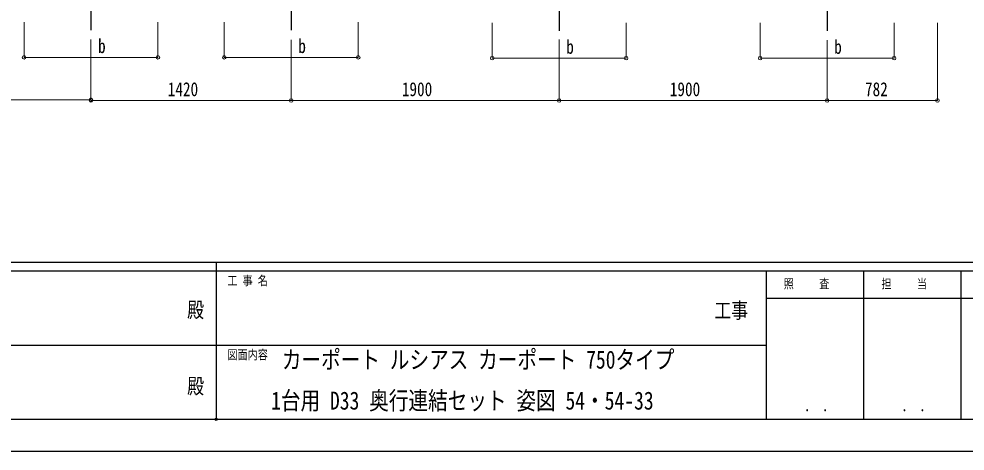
# Model space of a CAD drawing. Units: millimetres, scale not verified. Extents: x -12615 to 12615, y -8910 to 8910.
# Drawn here: x -1414 to 5295, y -8910 to -5850 of the extents above; entities that cross this region are included whole.
import ezdxf
from ezdxf.enums import TextEntityAlignment as Align

# ---------------------------------------------------------------- set-up
doc = ezdxf.new("R2010")
doc.units = ezdxf.units.MM
doc.header["$LTSCALE"] = 30
doc.header["$PDMODE"] = 32
doc.header["$PDSIZE"] = 15
for name, color, linetype in [('0-2_USER1', 3, 'Continuous'), ('0-3_YKK_12', 2, 'Continuous'), ('0-7_YKK_ZWAK', 7, 'Continuous')]:
    doc.layers.add(name, color=color, linetype=linetype)
doc.layers.add('0-6_YKK_D', color=6, linetype='Continuous', lineweight=18)
doc.styles.add('ＭＳ ゴシック', font='')
doc.styles.get('ＭＳ ゴシック').set_extended_font_data('MS Gothic')

msp = doc.modelspace()

# ---------------------------------------------------------------- linework, layer by layer
at = {"layer": '0-3_YKK_12'}
for p, q in [((-903.08, -2724.84), (-903.08, -5928.03)), ((516.92, -2724.84), (516.92, -5928.03)), ((2416.92, -2724.84), (2416.92, -5933.55)), ((4316.92, -2724.84), (4316.92, -5933.55))]:
    msp.add_line(p, q, dxfattribs=at)
at = {"layer": '0-6_YKK_D'}
for p, q in [((-1377.88, -5871.75), (-1377.88, -6122.75)), ((-427.88, -5871.75), (-427.88, -6122.75)), ((42.12, -5871.75), (42.12, -6122.75)), ((992.12, -5871.75), (992.12, -6122.75)), ((1942.12, -5877.27), (1942.12, -6128.27)), ((2892.12, -5877.27), (2892.12, -6128.27)), ((3842.12, -5877.27), (3842.12, -6128.27)), ((4792.12, -5877.27), (4792.12, -6128.27)), ((5099.02, -5877.27), (5099.02, -6428.27)), ((-903.08, -5995.54), (-903.08, -6428.27)), ((-903.08, -5996.54), (-903.08, -6422.75)), ((516.92, -5996.54), (516.92, -6428.27)), ((516.92, -5996.54), (516.92, -6428.27)), ((2416.92, -5995.54), (2416.92, -6428.27)), ((2416.92, -6000.15), (2416.92, -6428.27)), ((4316.92, -5999.15), (4316.92, -6428.27)), ((4316.92, -5999.15), (4316.92, -6428.27)), ((-1377.88, -6121.75), (-427.88, -6121.75)), ((42.12, -6121.75), (992.12, -6121.75)), ((1942.12, -6127.27), (2892.12, -6127.27)), ((3842.12, -6127.27), (4792.12, -6127.27)), ((-2803.08, -6421.75), (-903.08, -6421.75)), ((516.92, -6427.27), (-903.08, -6427.27)), ((2416.92, -6427.27), (516.92, -6427.27)), ((4316.92, -6427.27), (2416.92, -6427.27)), ((5099.02, -6427.27), (4316.92, -6427.27))]:
    msp.add_line(p, q, dxfattribs=at)
for centre in [(-1377.88, -6121.75), (-427.88, -6121.75), (42.12, -6121.75), (992.12, -6121.75), (1942.12, -6127.27), (2892.12, -6127.27), (3842.12, -6127.27), (4792.12, -6127.27), (-903.08, -6421.75), (-903.08, -6427.27), (516.92, -6427.27), (516.92, -6427.27), (2416.92, -6427.27), (2416.92, -6427.27), (4316.92, -6427.27), (4316.92, -6427.27), (5099.02, -6427.27)]:
    msp.add_circle(centre, 12.75, dxfattribs=at)
at = {"layer": '0-7_YKK_ZWAK'}
for p, q in [((11685.06, -7575), (-11714.94, -7575)), ((-14.94, -7575), (-14.94, -8685)), ((-14.94, -7635), (-3914.94, -7635)), ((3885.06, -7635), (-14.94, -7635)), ((4575.06, -7635), (4575.06, -8685)), ((5265.06, -7635), (5265.06, -8685)), ((5955.06, -7830), (3885.06, -7830)), ((-3892.44, -8160), (-14.94, -8160)), ((-14.94, -8160), (3885.06, -8160)), ((-3914.94, -8685), (-14.94, -8685)), ((-14.94, -8685), (3885.06, -8685)), ((3885.06, -8685), (5955.06, -8685))]:
    msp.add_line(p, q, dxfattribs=at)
msp.add_lwpolyline([(-12615, -8910), (12615, -8910), (12615, 8910), (-12615, 8910)], close=True, dxfattribs=at)
msp.add_lwpolyline([(5955.06, -7635), (3885.06, -7635), (3885.06, -8685)], dxfattribs=at)
msp.add_point((-14.94, -8685), dxfattribs=at)

# ---------------------------------------------------------------- texts
at = {"layer": '0-2_USER1', "style": 'ＭＳ ゴシック', "width": 0.8}
for s, p in [('カーポート ルシアス カーポート 750タイプ', (450.26, -8364.5)), ('1台用 D33 奥行連結セット 姿図 54・54-33', (374.16, -8654.5))]:
    msp.add_text(s, height=127.6, dxfattribs=at).set_placement(p, align=Align.BOTTOM_LEFT)
at = {"layer": '0-6_YKK_D', "style": 'ＭＳ ゴシック', "width": 0.8}
for s, p in [('b', (-852.87, -6120.75)), ('b', (567.13, -6120.75)), ('b', (2467.12, -6126.27)), ('b', (4367.13, -6126.27)), ('1420', (-358.68, -6426.27)), ('1900', (1301.32, -6426.27)), ('1900', (3201.32, -6426.27)), ('782', (4585.57, -6426.27))]:
    msp.add_text(s, height=98.97, dxfattribs=at).set_placement(p, align=Align.BOTTOM_LEFT)
at = {"layer": '0-7_YKK_ZWAK', "style": 'ＭＳ ゴシック', "width": 0.8}
for s, height, p in [('工 事 名', 65.98, (63.81, -7755)), ('照     査', 65.98, (4009.26, -7777.5)), ('担     当', 65.98, (4701.66, -7777.5)), ('殿', 110, (-221, -7997.5)), ('工事', 110, (3517, -8002.4)), ('図面内容', 65.98, (63.81, -8280)), ('殿', 110, (-221, -8537.5)), ('． ．', 77.75, (4155, -8653.06)), ('． ．', 77.75, (4845, -8653.06))]:
    msp.add_text(s, height=height, dxfattribs=at).set_placement(p, align=Align.BOTTOM_LEFT)

doc.saveas('drawing.dxf')
